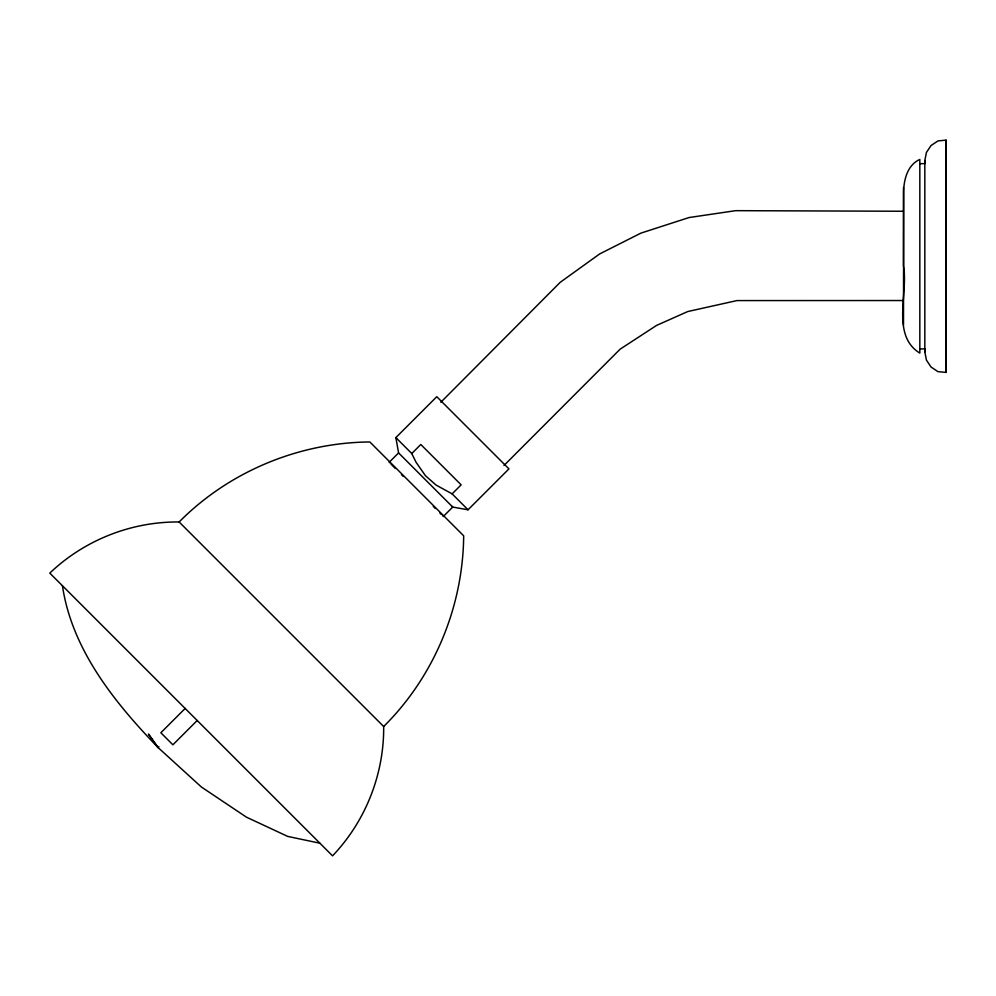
<?xml version="1.0" encoding="UTF-8"?>
<svg xmlns="http://www.w3.org/2000/svg" width="996" height="996" viewBox="0 0 996 996"><rect width="100%" height="100%" fill="white"/><g stroke="black" fill="none" stroke-linecap="round" stroke-linejoin="round"><path stroke-width="1.49" d="M946.088 372.404L946.088 140.15L937.958 140.922L931.048 145.528L926.442 152.425L924.823 160.568L924.823 351.986L926.442 360.129L931.048 367.026L937.958 371.645L946.088 372.404L946.088 140.15M924.823 351.986L924.935 348.911L919.831 348.911M903.497 325.045L903.658 190.921C904.007 178.919 907.804 164.776 919.831 159.435L919.831 353.119C890.91 335.366 908.489 292.936 903.497 265.895L903.497 187.509M383.672 726.507C384.12 774.34 365.569 821.239 332.54 855.85L49.8 573.111C84.399 540.069 131.31 521.53 179.143 521.966C229.105 471.494 298.925 442.585 369.84 441.963L463.675 535.798C463.053 606.726 434.144 676.545 383.672 726.507L179.143 521.966M440.83 402.26L560.225 282.304L599.642 253.943L640.938 233.114L689.083 217.539L735.646 210.666L903.185 211.252M504.001 465.481L620.135 349.16L656.625 325.381L687.813 311.524L736.978 300.58L903.16 300.531M395.86 437.605L436.771 396.694L508.944 468.879L468.045 509.79L452.719 507.064L398.587 452.919L395.86 437.605L396.545 438.29M411.771 453.529L420.798 444.49L461.148 484.853L452.122 493.867L436.049 485.052L425.491 475.764L416.079 462.318L411.771 453.529L396.209 437.954M185.156 708.455L160.854 732.757L172.881 744.796L197.183 720.494M158.899 746.739L158.028 747.61L148.429 734.052L158.078 747.56L201.366 786.989L246.398 817.143L287.72 836.416L319.903 843.214M398.587 452.919L389.187 462.281L389.648 462.767M919.831 163.655L924.935 163.655L924.823 160.568M451.91 506.292L452.719 507.064L443.357 516.463L442.884 516.003M452.122 493.867L468.045 509.79M391.092 464.211L395.362 468.481M401.45 474.569L403.392 476.511M433.235 506.354L435.401 508.52M439.759 512.878L441.427 514.559M158.078 747.56C114.515 702.429 71.899 649.629 62.437 585.735"/></g></svg>
